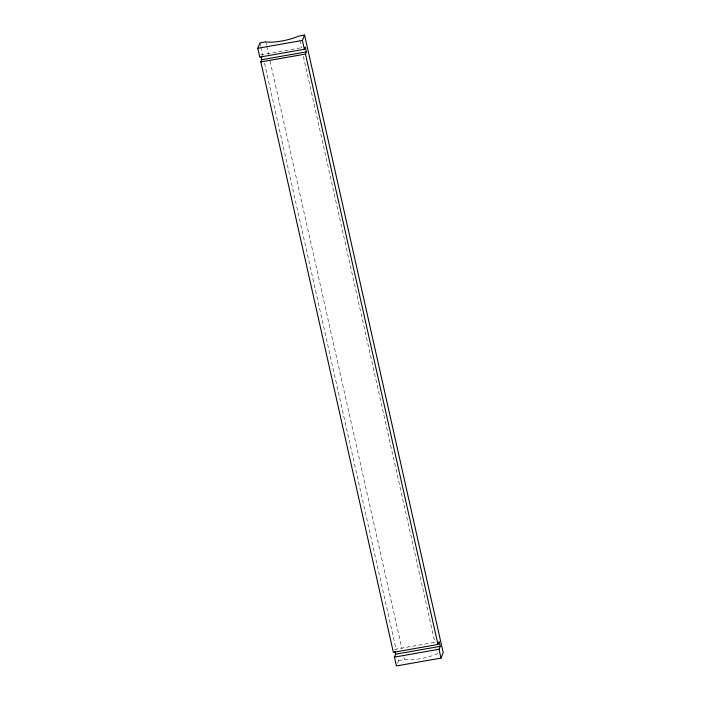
<?xml version="1.0" encoding="UTF-8"?>
<svg xmlns="http://www.w3.org/2000/svg" width="701" height="701" viewBox="0 0 701 701"><rect width="100%" height="100%" fill="white"/><g stroke="black" fill="none" stroke-linecap="round" stroke-linejoin="round"><path stroke-width="0.53" stroke-dasharray="3.5 2.63" d="M397.511 663.251L398.606 660.561L398.124 658.423M260.667 54.906L302.087 47.615M394.549 649.371L435.969 642.09M398.606 660.561L404.389 659.545A23.457 6.081 -12.6 0 0 437.424 653.726L436.705 650.528M299.765 40.343L301.439 47.826M303.358 56.369L435.023 643.045M265.767 41.876L266.485 45.083M266.722 46.152L268.641 54.704M270.078 61.118L401.988 648.854M403.907 657.407L404.389 659.545M259.983 42.901L260.702 46.1M260.938 47.169L262.857 55.721M264.54 63.204L396.205 649.871"/><path stroke-width="1.05" d="M261.096 56.834L261.745 59.716L260.851 61.925L393.357 652.316L437.959 644.464L305.461 54.073L306.355 51.874L305.277 47.063L304.374 49.263L259.773 57.114L257.793 48.29L259.983 42.901L265.767 41.876A23.457 6.081 -12.6 0 0 298.801 36.066L304.584 35.05L443.207 652.71L441.017 658.099L396.415 665.95L394.435 657.126L395.627 654.182L394.978 651.299M304.374 49.263L302.394 40.439L304.584 35.05M437.959 644.464L439.15 641.529L440.237 646.34L439.036 649.275L441.017 658.099M257.793 48.29L302.394 40.439M261.745 59.716L306.355 51.874M260.851 61.925L305.461 54.073M395.627 654.182L440.237 646.34M394.435 657.126L439.036 649.275"/></g></svg>
